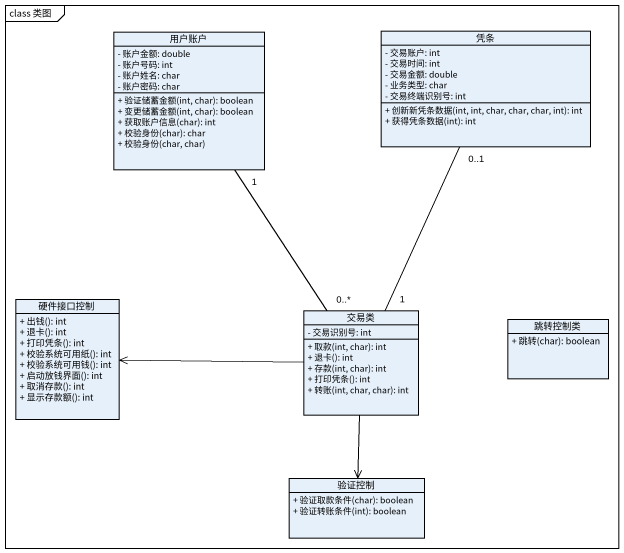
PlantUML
@startuml
mainframe class 类图
hide circle
hide empty members
skinparam classAttributeIconSize 0
class 用户账户 {
  - 账户金额: double
  - 账户号码: int
  - 账户姓名: char
  - 账户密码: char
  + 验证储蓄金额(int, char): boolean
  + 变更储蓄金额(int, char): boolean
  + 获取账户信息(char): int
  + 校验身份(char): char
  + 校验身份(char, char)
}
class 凭条 {
  - 交易账户: int
  - 交易时间: int
  - 交易金额: double
  - 业务类型: char
  - 交易终端识别号: int
  + 创新新凭条数据(int, int, char, char, char, int): int
  + 获得凭条数据(int): int
}
class 硬件接口控制 {
  + 出钱(): int
  + 退卡(): int
  + 打印凭条(): int
  + 校验系统可用纸(): int
  + 校验系统可用钱(): int
  + 启动放钱界面(): int
  + 取消存款(): int
  + 显示存款额(): int
}
class 交易类 {
  - 交易识别号: int
  + 取款(int, char): int
  + 退卡(): int
  + 存款(int, char): int
  + 打印凭条(): int
  + 转账(int, char, char): int
}
class 跳转控制类 {
  + 跳转(char): boolean
}
class 验证控制 {
  + 验证取款条件(char): boolean
  + 验证转账条件(int): boolean
}
用户账户 "1" -- "0..*" 交易类
凭条 "0..1" -- "1" 交易类
交易类 -left-> 硬件接口控制
交易类 --> 验证控制
@enduml
